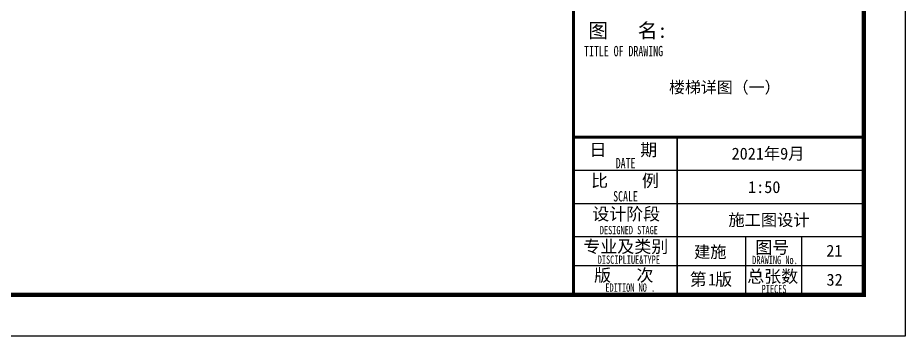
# Model space of a CAD drawing. Extents: x -518115 to 389031, y -231062 to 1628073.
# Drawn here: x 164185 to 174880, y 90107 to 93948 of the extents above; entities that cross this region are included whole.
import ezdxf
from ezdxf.enums import TextEntityAlignment as Align

# ---------------------------------------------------------------- set-up
doc = ezdxf.new("R2010")
doc.units = 0
doc.header["$LTSCALE"] = 1000
doc.header["$MEASUREMENT"] = 0
doc.layers.add('yichutu', color=7, linetype='Continuous', true_color=0xffffff, plot=False)
doc.layers.add('可改文字', color=6, linetype='Continuous', lineweight=18)
doc.layers.add('图签', color=147, linetype='Continuous', lineweight=18)
doc.layers.add('图框', color=140, linetype='Continuous')
doc.layers.add('图签文字', color=147, linetype='Continuous')
doc.styles.add('宋体', font='', dxfattribs={"height": 50})
doc.styles.add('建筑图签-1', font='', dxfattribs={"width": 0.7})
doc.styles.get('宋体').set_extended_font_data('SimSun')
doc.styles.get('建筑图签-1').set_extended_font_data('SimHei')

# ---------------------------------------------------------------- blocks, each defined once
blk = doc.blocks.new('yct-841-594-84100-59399.9999999999-100-1000.0')
at = {"layer": 'yichutu', "color": 7, "true_color": 0xffffff}
blk.add_lwpolyline([(0, 0), (0, 59400), (84100, 59400), (84100, 0)], close=True, dxfattribs=at)
blk = doc.blocks.new('A$C549D2611')
at = {"layer": '图框'}
blk.add_lwpolyline([(0, 0), (42050, 0), (42050, -29700), (0, -29700)], close=True, dxfattribs=at)
blk.add_lwpolyline([(0, 0), (42050, 0), (42050, -29700), (0, -29700)], close=True, dxfattribs=at)
at = {"layer": '图框', "const_width": 50}
blk.add_lwpolyline([(41550, -29200), (41550, -500), (1250, -500), (1250, -29200)], close=True, dxfattribs=at)
at = {"layer": '图框'}
for points, const_width in [([(38052, -29200), (38052, -500)], 35), ([(38052, -27300), (41552, -27300)], 35), ([(39302, -28500), (39302, -27300)], 17.5), ([(38052, -27700), (41552, -27700)], 17.5), ([(38052, -28100), (41552, -28100)], 17.5), ([(38052, -28500), (41552, -28500)], 17.5), ([(38052, -28500), (41302, -28500)], 17.5), ([(39302, -29200), (39302, -28500)], 17.5), ([(40127, -29200), (40127, -28500)], 17.5), ([(40127, -29200), (40127, -28500)], 17.5), ([(40127, -29200), (40127, -28500)], 17.5), ([(40802, -29200), (40802, -28500)], 17.5), ([(38052, -28850), (40127, -28850)], 17.5), ([(40127, -28850), (41552, -28850)], 17.5)]:
    blk.add_lwpolyline(points, dxfattribs=dict(at, const_width=const_width))
at = {"layer": '图框', "style": '建筑图签-1', "width": 0.7}
for s, height, p in [('TITLE OF DRAWING', 125, (38179, -26324)), ('DATE', 125, (38561, -27675)), ('SCALE', 125, (38530, -28075)), ('DESIGNED STAGE', 100, (38369, -28470)), ('DISCIPLIUE&TYPE', 100, (38344, -28826)), ('DRAWING No.', 100, (40205, -28830)), ('EDITION NO .', 100, (38436, -29163)), ('PIECES', 100, (40319, -29180))]:
    blk.add_text(s, height=height, dxfattribs=at).set_placement(p)
at = {"layer": '图签', "color": 2, "style": '宋体'}
for s, height, p in [('2021年9月', 143.3, (39957, -27569)), ('1:50', 143.3, (40156, -27973)), ('施工图设计', 143.3, (39919, -28369)), ('建施', 143.3, (39505, -28754)), ('1', 143, (39674, -29087)), ('32', 143.3, (41101, -29090))]:
    blk.add_text(s, height=height, dxfattribs=at).set_placement(p)
at = {"layer": '图签文字', "color": 7, "style": '建筑图签-1'}
for s, height, p in [('图   名:', 175, (38230, -26102)), ('日    期', 150, (38244, -27526)), ('比    例', 150, (38264, -27899)), ('设计阶段', 150, (38278, -28300)), ('专业及类别', 150, (38171, -28693)), ('图号', 150, (40243, -28703)), ('版   次 ', 150, (38300, -29039)), ('第 版', 150, (39453, -29088)), ('总张数', 150, (40146, -29053))]:
    blk.add_text(s, height=height, dxfattribs=at).set_placement(p)

msp = doc.modelspace()

# ---------------------------------------------------------------- block references
msp.add_blockref('A$C549D2611', (132830.5, 119806.8))
at = {"layer": 'yichutu', "xscale": 0.5, "yscale": 0.5, "zscale": 0.5}
msp.add_blockref('yct-841-594-84100-59399.9999999999-100-1000.0', (132830.5, 90106.8), dxfattribs=at)

# ---------------------------------------------------------------- texts
at = {"layer": '可改文字', "color": 3, "style": '宋体'}
msp.add_text('楼梯详图（一）', height=140.64, dxfattribs=at).set_placement((172705.1, 93110.9), align=Align.MIDDLE)
at = {"layer": '图签', "color": 3, "style": '宋体'}
msp.add_text('21', height=143.34, dxfattribs=at).set_placement((173928.8, 91066.3))

doc.saveas('drawing.dxf')
